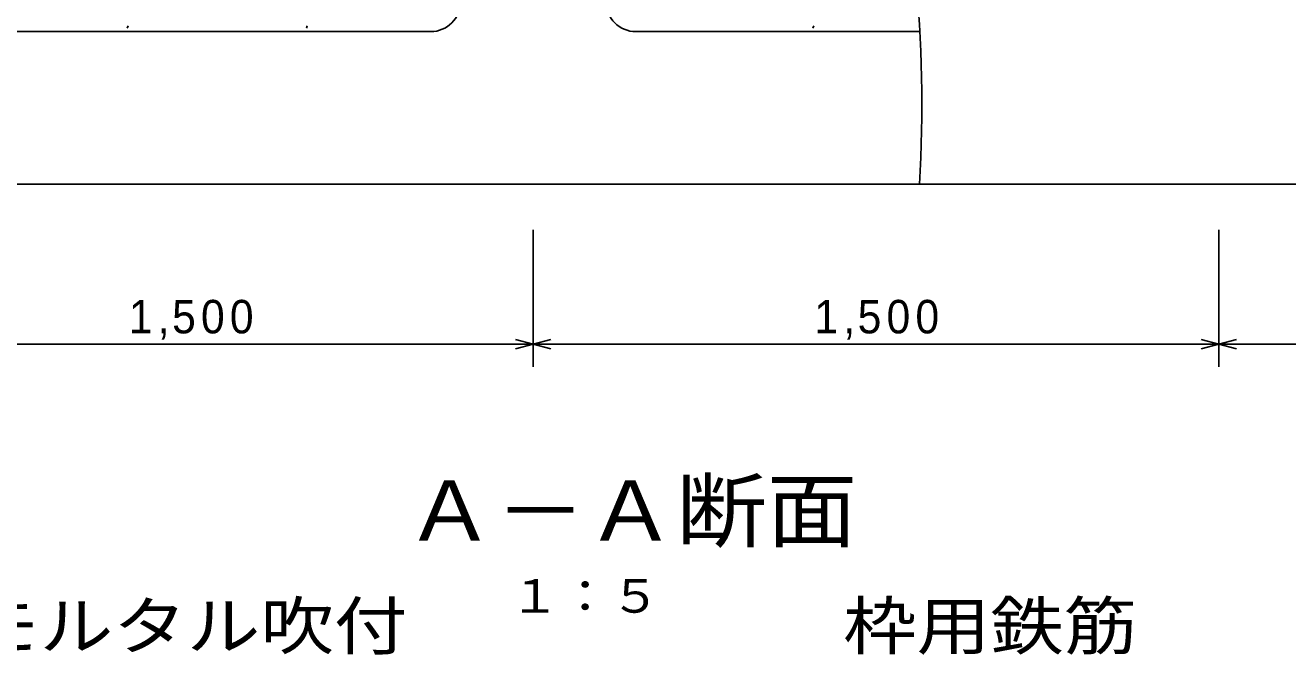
# Model space of a CAD drawing. Units: millimetres at full size, sheet at 1:20, with parts at other scales. Extents: x -7610 to 7610, y -5340 to 5340.
# Drawn here: x -6197 to -3434, y -3146 to -1768 of the extents above; entities that cross this region are included whole.
import ezdxf
from ezdxf.enums import TextEntityAlignment as Align

# ---------------------------------------------------------------- set-up
doc = ezdxf.new("R2010")
doc.units = ezdxf.units.MM
doc.header["$LTSCALE"] = 20
for name, color, linetype in [('0-0_枠', 5, 'Continuous'), ('0-5_分割線', 7, 'Continuous'), ('0-6_寸法', 7, 'Continuous'), ('0-8_ハッチング', 3, 'Continuous'), ('2-8_名称', 7, 'Continuous'), ('2-9_表題', 3, 'Continuous')]:
    doc.layers.add(name, color=color, linetype=linetype)
doc.styles.add('HGPｺﾞｼｯｸE', font='')
doc.styles.get('HGPｺﾞｼｯｸE').set_extended_font_data('HGPｺﾞｼｯｸE')

msp = doc.modelspace()

# ---------------------------------------------------------------- linework, layer by layer
at = {"layer": '0-0_枠'}
for p, q in [((-5309.4, -1781.97), (-6360.6, -1781.97)), ((-4860.6, -1781.97), (-4239.44, -1781.97)), ((-6760, -2116.37), (-2740.35, -2116.37))]:
    msp.add_line(p, q, dxfattribs=at)
for centre, start, end in [((-5309.4, -1716.97), 270, 0), ((-4860.6, -1716.97), 180, 270)]:
    msp.add_arc(centre, 65, start, end, dxfattribs=at)
at = {"layer": '0-5_分割線'}
msp.add_arc((-7097.5, -1941.37), 2862.5, 356.49502, 15.18929, dxfattribs=at)
at = {"layer": '0-6_寸法'}
for p, q in [((-5085, -2216.37), (-5085, -2516.37)), ((-3585, -2216.37), (-3585, -2516.37)), ((-5085, -2466.37), (-5123.64, -2456.02)), ((-5085, -2466.37), (-5046.36, -2456.02)), ((-3585, -2466.37), (-3623.64, -2456.02)), ((-3585, -2466.37), (-3546.36, -2456.02)), ((-5085, -2466.37), (-5123.64, -2476.73)), ((-5085, -2466.37), (-5046.36, -2476.73)), ((-3585, -2466.37), (-3623.64, -2476.73)), ((-3585, -2466.37), (-2085, -2466.37)), ((-3585, -2466.37), (-3546.36, -2476.73))]:
    msp.add_line(p, q, dxfattribs=at)
msp.add_lwpolyline([(-6585, -2466.37), (-5085, -2466.37), (-3585, -2466.37)], dxfattribs=at)
at = {"layer": '0-8_ハッチング'}
for p, q in [((-5973.29, -1774.68), (-5971.4, -1769.65)), ((-5581.57, -1774.68), (-5579.68, -1769.65)), ((-4473.29, -1774.68), (-4471.4, -1769.65))]:
    msp.add_line(p, q, dxfattribs=at)

# ---------------------------------------------------------------- texts
at = {"layer": '0-6_寸法', "color": 3, "char_height": 73.31, "attachment_point": 7, "style": 'HGPｺﾞｼｯｸE'}
for insert in [(-5970, -2456.37), (-4470, -2456.37)]:
    msp.add_mtext('\\T1.22;\\W0.95;1,500', dxfattribs=dict(at, insert=insert))
at = {"layer": '2-8_名称', "color": 2, "style": 'HGPｺﾞｼｯｸE', "width": 1.15}
for s, p in [('モルタル吹付', (-6325.99, -3165.38)), ('枠用鉄筋', (-4407.14, -3165.38))]:
    msp.add_text(s, height=102.6, dxfattribs=at).set_placement(p, align=Align.BOTTOM_LEFT)
at = {"layer": '2-9_表題', "color": 6, "style": 'HGPｺﾞｼｯｸE', "width": 1.1}
msp.add_text('Ａ－Ａ断面', height=132, dxfattribs=at).set_placement((-5366.58, -2936.34), align=Align.BOTTOM_LEFT)
at = {"layer": '2-9_表題', "style": 'HGPｺﾞｼｯｸE', "width": 1.1}
msp.add_text('１：５', height=73.31, dxfattribs=at).set_placement((-5136.58, -3076.34), align=Align.BOTTOM_LEFT)

doc.saveas('drawing.dxf')
